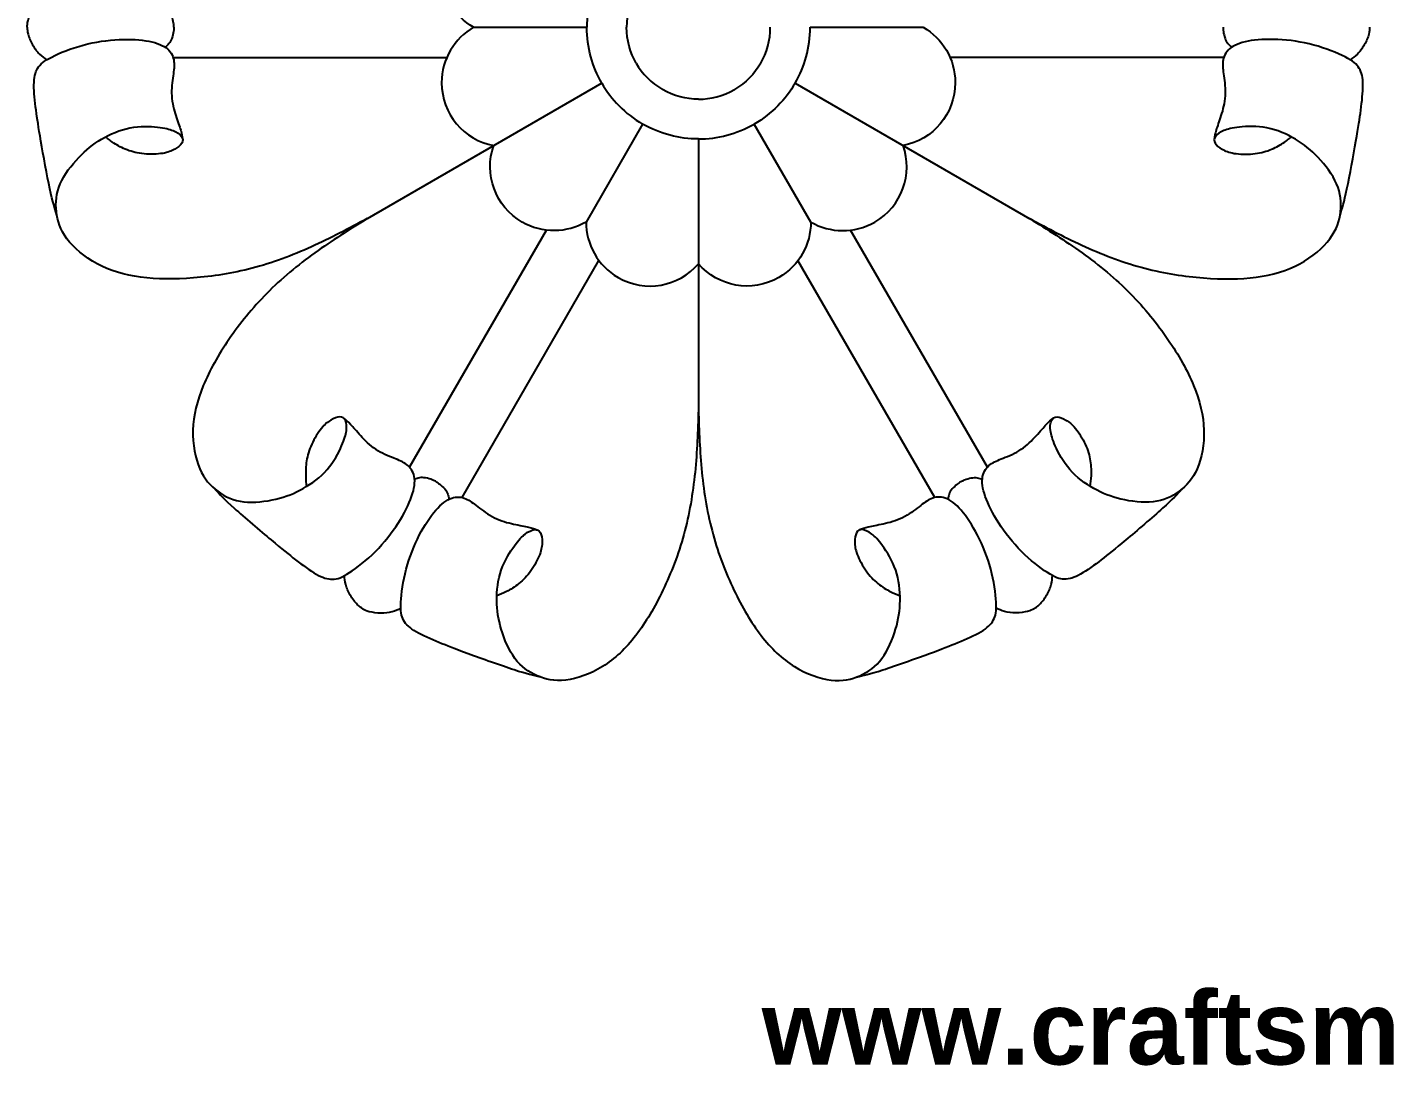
# Model space of a CAD drawing. Extents: x -106 to 93, y -17 to 204.
# Drawn here: x -105.5 to -31.1, y -16.7 to 41 of the extents above; entities that cross this region are included whole.
import ezdxf

# ---------------------------------------------------------------- set-up
doc = ezdxf.new("R2010")
doc.units = 0
doc.header["$MEASUREMENT"] = 0
doc.layers.get('0').update_dxf_attribs({"linetype": 'CONTINUOUS'})
doc.layers.add('LAYER_1', color=7, linetype='CONTINUOUS')

msp = doc.modelspace()

# ---------------------------------------------------------------- linework, layer by layer
at = {"layer": 'LAYER_1'}
for points, knots in [([(-81.2043, 41.0035), (-82.2467, 41.6052), (-82.9483, 42.7315), (-82.9483, 44.0215), (-82.9483, 44.0215), (-82.9483, 45.7242), (-81.7262, 47.1415), (-80.1113, 47.4441)], [0, 0, 0, 0, 0.3333333, 0.3333333, 0.3333333, 0.3333333, 1, 1, 1, 1]), ([(-105.5256, 41.0035), (-105.5256, 41.1094), (-105.5256, 41.2153), (-105.4808, 41.38), (-105.4808, 41.38), (-105.4361, 41.5448), (-105.3466, 41.7683), (-105.2348, 41.9659), (-105.2348, 41.9659), (-105.1231, 42.1634), (-104.9889, 42.3349), (-104.8577, 42.4655), (-104.8577, 42.4655), (-104.7266, 42.5961), (-104.5984, 42.686), (-104.4703, 42.7759)], [0, 0, 0, 0, 0.2, 0.2, 0.2, 0.2, 0.4, 0.4, 0.4, 0.4, 0.6, 0.6, 0.6, 0.6, 1, 1, 1, 1]), ([(-97.5427, 41.0035), (-97.5427, 41.0684), (-97.5427, 41.1332), (-97.5582, 41.2377), (-97.5582, 41.2377), (-97.5738, 41.3422), (-97.6049, 41.4864), (-97.6471, 41.6043), (-97.6471, 41.6043), (-97.6894, 41.7224), (-97.7428, 41.8143), (-97.8054, 41.8902), (-97.8054, 41.8902), (-97.868, 41.9662), (-97.94, 42.0262), (-98.0119, 42.0863)], [0, 0, 0, 0, 0.2, 0.2, 0.2, 0.2, 0.4, 0.4, 0.4, 0.4, 0.6, 0.6, 0.6, 0.6, 1, 1, 1, 1]), ([(-105.5256, 41.0033), (-105.5256, 40.8974), (-105.5256, 40.7915), (-105.4808, 40.6269), (-105.4808, 40.6269), (-105.4361, 40.4621), (-105.3466, 40.2385), (-105.2348, 40.041), (-105.2348, 40.041), (-105.1231, 39.8435), (-104.9889, 39.672), (-104.8577, 39.5413), (-104.8577, 39.5413), (-104.7266, 39.4107), (-104.5984, 39.3208), (-104.4703, 39.231)], [0, 0, 0, 0, 0.2, 0.2, 0.2, 0.2, 0.4, 0.4, 0.4, 0.4, 0.6, 0.6, 0.6, 0.6, 1, 1, 1, 1]), ([(-97.5427, 41.0033), (-97.5427, 40.9385), (-97.5427, 40.8736), (-97.5582, 40.7691), (-97.5582, 40.7691), (-97.5738, 40.6647), (-97.6049, 40.5205), (-97.6471, 40.4025), (-97.6471, 40.4025), (-97.6894, 40.2845), (-97.7428, 40.1925), (-97.8054, 40.1166), (-97.8054, 40.1166), (-97.868, 40.0407), (-97.94, 39.9806), (-98.0119, 39.9206)], [0, 0, 0, 0, 0.2, 0.2, 0.2, 0.2, 0.4, 0.4, 0.4, 0.4, 0.6, 0.6, 0.6, 0.6, 1, 1, 1, 1]), ([(-81.2043, 41.0033), (-82.2467, 40.4017), (-82.9483, 39.2754), (-82.9483, 37.9854), (-82.9483, 37.9854), (-82.9483, 36.2827), (-81.7262, 34.8654), (-80.1113, 34.5627)], [0, 0, 0, 0, 0.3333333, 0.3333333, 0.3333333, 0.3333333, 1, 1, 1, 1]), ([(-56.7076, 41.0035), (-55.6652, 40.4019), (-54.9637, 39.2756), (-54.9637, 37.9855), (-54.9637, 37.9855), (-54.9637, 36.2828), (-56.1857, 34.8655), (-57.8006, 34.5629)], [0, 0, 0, 0, 0.3333333, 0.3333333, 0.3333333, 0.3333333, 1, 1, 1, 1]), ([(-40.3691, 41.0035), (-40.3691, 40.9387), (-40.3691, 40.8738), (-40.3537, 40.7693), (-40.3537, 40.7693), (-40.3381, 40.6648), (-40.307, 40.5207), (-40.2648, 40.4027), (-40.2648, 40.4027), (-40.2225, 40.2847), (-40.1691, 40.1928), (-40.1065, 40.1168), (-40.1065, 40.1168), (-40.0439, 40.0408), (-39.9719, 39.9808), (-39.9, 39.9208)], [0, 0, 0, 0, 0.2, 0.2, 0.2, 0.2, 0.4, 0.4, 0.4, 0.4, 0.6, 0.6, 0.6, 0.6, 1, 1, 1, 1]), ([(-32.3863, 41.0035), (-32.3863, 40.8977), (-32.3863, 40.7918), (-32.4311, 40.627), (-32.4311, 40.627), (-32.4758, 40.4623), (-32.5653, 40.2387), (-32.677, 40.0412), (-32.677, 40.0412), (-32.7888, 39.8437), (-32.923, 39.6722), (-33.0542, 39.5416), (-33.0542, 39.5416), (-33.1853, 39.4109), (-33.3135, 39.321), (-33.4416, 39.2311)], [0, 0, 0, 0, 0.2, 0.2, 0.2, 0.2, 0.4, 0.4, 0.4, 0.4, 0.6, 0.6, 0.6, 0.6, 1, 1, 1, 1]), ([(-103.9157, 30.7663), (-104.0274, 31.1212), (-104.1391, 31.4761), (-104.2943, 32.2025), (-104.2943, 32.2025), (-104.4496, 32.929), (-104.6483, 34.0272), (-104.7824, 34.7999), (-104.7824, 34.7999), (-104.9166, 35.5726), (-104.9863, 36.0198), (-105.0483, 36.4943), (-105.0483, 36.4943), (-105.1104, 36.9689), (-105.1651, 37.4708), (-105.1626, 37.8633), (-105.1626, 37.8633), (-105.1601, 38.2558), (-105.1005, 38.5391), (-104.9639, 38.7676), (-104.9639, 38.7676), (-104.8272, 38.9962), (-104.6135, 39.1702), (-104.1912, 39.3863), (-104.1912, 39.3863), (-103.7688, 39.6025), (-103.1377, 39.8609), (-102.4818, 40.0372), (-102.4818, 40.0372), (-101.826, 40.2137), (-101.1451, 40.3081), (-100.5265, 40.3379), (-100.5265, 40.3379), (-99.9079, 40.3677), (-99.3513, 40.3329), (-98.9017, 40.246), (-98.9017, 40.246), (-98.4519, 40.159), (-98.109, 40.0198), (-97.888, 39.8261), (-97.888, 39.8261), (-97.6669, 39.6323), (-97.5674, 39.3838), (-97.5352, 39.1428), (-97.5352, 39.1428), (-97.5028, 38.9018), (-97.5377, 38.6683), (-97.5823, 38.3552), (-97.5823, 38.3552), (-97.627, 38.0422), (-97.6818, 37.6496), (-97.657, 37.267), (-97.657, 37.267), (-97.632, 36.8844), (-97.5277, 36.5117), (-97.4265, 36.1924), (-97.4265, 36.1924), (-97.3252, 35.8731), (-97.227, 35.6073), (-97.167, 35.4038), (-97.167, 35.4038), (-97.1068, 35.2003), (-97.0848, 35.059), (-97.0627, 34.9178)], [0, 0, 0, 0, 0.0588235, 0.0588235, 0.0588235, 0.0588235, 0.1176471, 0.1176471, 0.1176471, 0.1176471, 0.1764706, 0.1764706, 0.1764706, 0.1764706, 0.2352941, 0.2352941, 0.2352941, 0.2352941, 0.2941176, 0.2941176, 0.2941176, 0.2941176, 0.3529412, 0.3529412, 0.3529412, 0.3529412, 0.4117647, 0.4117647, 0.4117647, 0.4117647, 0.4705882, 0.4705882, 0.4705882, 0.4705882, 0.5294118, 0.5294118, 0.5294118, 0.5294118, 0.5882353, 0.5882353, 0.5882353, 0.5882353, 0.6470588, 0.6470588, 0.6470588, 0.6470588, 0.7058824, 0.7058824, 0.7058824, 0.7058824, 0.7647059, 0.7647059, 0.7647059, 0.7647059, 0.8235294, 0.8235294, 0.8235294, 0.8235294, 0.8823529, 0.8823529, 0.8823529, 0.8823529, 1, 1, 1, 1]), ([(-33.9962, 30.7665), (-33.8846, 31.1214), (-33.7728, 31.4762), (-33.6176, 32.2027), (-33.6176, 32.2027), (-33.4623, 32.9293), (-33.2636, 34.0274), (-33.1295, 34.8001), (-33.1295, 34.8001), (-32.9953, 35.5728), (-32.9257, 36.02), (-32.8636, 36.4945), (-32.8636, 36.4945), (-32.8015, 36.9691), (-32.7468, 37.471), (-32.7493, 37.8635), (-32.7493, 37.8635), (-32.7518, 38.256), (-32.8114, 38.5393), (-32.948, 38.7678), (-32.948, 38.7678), (-33.0846, 38.9964), (-33.2984, 39.1704), (-33.7207, 39.3865), (-33.7207, 39.3865), (-34.1431, 39.6027), (-34.7742, 39.8611), (-35.4301, 40.0375), (-35.4301, 40.0375), (-36.086, 40.2138), (-36.7668, 40.3082), (-37.3854, 40.338), (-37.3854, 40.338), (-38.004, 40.3679), (-38.5606, 40.333), (-39.0102, 40.2462), (-39.0102, 40.2462), (-39.46, 40.1592), (-39.8029, 40.02), (-40.0239, 39.8262), (-40.0239, 39.8262), (-40.245, 39.6325), (-40.3445, 39.384), (-40.3768, 39.143), (-40.3768, 39.143), (-40.409, 38.902), (-40.3742, 38.6684), (-40.3296, 38.3554), (-40.3296, 38.3554), (-40.2848, 38.0424), (-40.2301, 37.6498), (-40.2549, 37.2672), (-40.2549, 37.2672), (-40.2798, 36.8846), (-40.3842, 36.5119), (-40.4854, 36.1926), (-40.4854, 36.1926), (-40.5866, 35.8734), (-40.6849, 35.6075), (-40.745, 35.404), (-40.745, 35.404), (-40.8051, 35.2005), (-40.8272, 35.0592), (-40.8492, 34.9179)], [0, 0, 0, 0, 0.0588235, 0.0588235, 0.0588235, 0.0588235, 0.1176471, 0.1176471, 0.1176471, 0.1176471, 0.1764706, 0.1764706, 0.1764706, 0.1764706, 0.2352941, 0.2352941, 0.2352941, 0.2352941, 0.2941176, 0.2941176, 0.2941176, 0.2941176, 0.3529412, 0.3529412, 0.3529412, 0.3529412, 0.4117647, 0.4117647, 0.4117647, 0.4117647, 0.4705882, 0.4705882, 0.4705882, 0.4705882, 0.5294118, 0.5294118, 0.5294118, 0.5294118, 0.5882353, 0.5882353, 0.5882353, 0.5882353, 0.6470588, 0.6470588, 0.6470588, 0.6470588, 0.7058824, 0.7058824, 0.7058824, 0.7058824, 0.7647059, 0.7647059, 0.7647059, 0.7647059, 0.8235294, 0.8235294, 0.8235294, 0.8235294, 0.8823529, 0.8823529, 0.8823529, 0.8823529, 1, 1, 1, 1]), ([(-87.0096, 30.5801), (-88.0062, 30.0467), (-89.0029, 29.5134), (-90.0477, 29.043), (-90.0477, 29.043), (-91.0927, 28.5726), (-92.1859, 28.1651), (-93.274, 27.8794), (-93.274, 27.8794), (-94.3623, 27.5937), (-95.4455, 27.4298), (-96.4716, 27.3502), (-96.4716, 27.3502), (-97.4977, 27.2707), (-98.4666, 27.2756), (-99.3511, 27.3948), (-99.3511, 27.3948), (-100.2356, 27.5141), (-101.0357, 27.7477), (-101.7263, 28.1179), (-101.7263, 28.1179), (-102.417, 28.4881), (-102.9984, 28.995), (-103.3661, 29.4893), (-103.3661, 29.4893), (-103.7338, 29.9837), (-103.8879, 30.4658), (-103.9425, 30.9602), (-103.9425, 30.9602), (-103.9972, 31.4546), (-103.9524, 31.9615), (-103.7313, 32.4733), (-103.7313, 32.4733), (-103.5102, 32.9851), (-103.1126, 33.5019), (-102.7226, 33.9142), (-102.7226, 33.9142), (-102.3326, 34.3266), (-101.9499, 34.6348), (-101.4878, 34.908), (-101.4878, 34.908), (-101.0258, 35.1813), (-100.4841, 35.4199), (-99.935, 35.5267), (-99.935, 35.5267), (-99.386, 35.6336), (-98.8293, 35.6087), (-98.4294, 35.5658), (-98.4294, 35.5658), (-98.0294, 35.523), (-97.7859, 35.4621), (-97.5809, 35.377), (-97.5809, 35.377), (-97.376, 35.292), (-97.2095, 35.1826), (-97.1251, 35.0634), (-97.1251, 35.0634), (-97.0406, 34.9441), (-97.0381, 34.8149), (-97.1089, 34.6932), (-97.1089, 34.6932), (-97.1797, 34.5714), (-97.3238, 34.4571), (-97.4939, 34.3602), (-97.4939, 34.3602), (-97.6641, 34.2633), (-97.8605, 34.1838), (-98.1499, 34.1379), (-98.1499, 34.1379), (-98.4393, 34.0919), (-98.822, 34.0795), (-99.1648, 34.1105), (-99.1648, 34.1105), (-99.5077, 34.1416), (-99.8108, 34.2162), (-100.0866, 34.3217), (-100.0866, 34.3217), (-100.3624, 34.4273), (-100.6108, 34.564), (-100.8026, 34.6878), (-100.8026, 34.6878), (-100.9944, 34.8116), (-101.1295, 34.9228), (-101.2645, 35.0338)], [0, 0, 0, 0, 0.0454545, 0.0454545, 0.0454545, 0.0454545, 0.0909091, 0.0909091, 0.0909091, 0.0909091, 0.1363636, 0.1363636, 0.1363636, 0.1363636, 0.1818182, 0.1818182, 0.1818182, 0.1818182, 0.2272727, 0.2272727, 0.2272727, 0.2272727, 0.2727273, 0.2727273, 0.2727273, 0.2727273, 0.3181818, 0.3181818, 0.3181818, 0.3181818, 0.3636364, 0.3636364, 0.3636364, 0.3636364, 0.4090909, 0.4090909, 0.4090909, 0.4090909, 0.4545455, 0.4545455, 0.4545455, 0.4545455, 0.5, 0.5, 0.5, 0.5, 0.5454545, 0.5454545, 0.5454545, 0.5454545, 0.5909091, 0.5909091, 0.5909091, 0.5909091, 0.6363636, 0.6363636, 0.6363636, 0.6363636, 0.6818182, 0.6818182, 0.6818182, 0.6818182, 0.7272727, 0.7272727, 0.7272727, 0.7272727, 0.7727273, 0.7727273, 0.7727273, 0.7727273, 0.8181818, 0.8181818, 0.8181818, 0.8181818, 0.8636364, 0.8636364, 0.8636364, 0.8636364, 0.9090909, 0.9090909, 0.9090909, 0.9090909, 1, 1, 1, 1]), ([(-50.9023, 30.5802), (-49.9057, 30.0468), (-48.909, 29.5135), (-47.8642, 29.0431), (-47.8642, 29.0431), (-46.8193, 28.5727), (-45.726, 28.1652), (-44.6379, 27.8796), (-44.6379, 27.8796), (-43.5496, 27.5939), (-42.4664, 27.4299), (-41.4403, 27.3504), (-41.4403, 27.3504), (-40.4142, 27.2709), (-39.4452, 27.2758), (-38.5607, 27.395), (-38.5607, 27.395), (-37.6763, 27.5143), (-36.8762, 27.748), (-36.1856, 28.1181), (-36.1856, 28.1181), (-35.4949, 28.4883), (-34.9135, 28.9952), (-34.5458, 29.4895), (-34.5458, 29.4895), (-34.1781, 29.984), (-34.024, 30.4659), (-33.9694, 30.9603), (-33.9694, 30.9603), (-33.9147, 31.4547), (-33.9595, 31.9616), (-34.1806, 32.4734), (-34.1806, 32.4734), (-34.4016, 32.9852), (-34.7992, 33.502), (-35.1893, 33.9145), (-35.1893, 33.9145), (-35.5793, 34.3269), (-35.962, 34.6349), (-36.424, 34.9082), (-36.424, 34.9082), (-36.8861, 35.1815), (-37.4278, 35.4201), (-37.9769, 35.5269), (-37.9769, 35.5269), (-38.526, 35.6337), (-39.0825, 35.6089), (-39.4825, 35.5661), (-39.4825, 35.5661), (-39.8825, 35.5232), (-40.126, 35.4622), (-40.331, 35.3772), (-40.331, 35.3772), (-40.5359, 35.2921), (-40.7024, 35.1827), (-40.7868, 35.0635), (-40.7868, 35.0635), (-40.8713, 34.9442), (-40.8739, 34.815), (-40.8031, 34.6933), (-40.8031, 34.6933), (-40.7322, 34.5716), (-40.5881, 34.4573), (-40.418, 34.3604), (-40.418, 34.3604), (-40.2478, 34.2635), (-40.0514, 34.184), (-39.762, 34.1381), (-39.762, 34.1381), (-39.4726, 34.0921), (-39.09, 34.0797), (-38.7471, 34.1107), (-38.7471, 34.1107), (-38.4042, 34.1417), (-38.1011, 34.2164), (-37.8253, 34.3219), (-37.8253, 34.3219), (-37.5495, 34.4274), (-37.3011, 34.5641), (-37.1093, 34.688), (-37.1093, 34.688), (-36.9175, 34.8119), (-36.7824, 34.9229), (-36.6474, 35.034)], [0, 0, 0, 0, 0.0454545, 0.0454545, 0.0454545, 0.0454545, 0.0909091, 0.0909091, 0.0909091, 0.0909091, 0.1363636, 0.1363636, 0.1363636, 0.1363636, 0.1818182, 0.1818182, 0.1818182, 0.1818182, 0.2272727, 0.2272727, 0.2272727, 0.2272727, 0.2727273, 0.2727273, 0.2727273, 0.2727273, 0.3181818, 0.3181818, 0.3181818, 0.3181818, 0.3636364, 0.3636364, 0.3636364, 0.3636364, 0.4090909, 0.4090909, 0.4090909, 0.4090909, 0.4545455, 0.4545455, 0.4545455, 0.4545455, 0.5, 0.5, 0.5, 0.5, 0.5454545, 0.5454545, 0.5454545, 0.5454545, 0.5909091, 0.5909091, 0.5909091, 0.5909091, 0.6363636, 0.6363636, 0.6363636, 0.6363636, 0.6818182, 0.6818182, 0.6818182, 0.6818182, 0.7272727, 0.7272727, 0.7272727, 0.7272727, 0.7727273, 0.7727273, 0.7727273, 0.7727273, 0.8181818, 0.8181818, 0.8181818, 0.8181818, 0.8636364, 0.8636364, 0.8636364, 0.8636364, 0.9090909, 0.9090909, 0.9090909, 0.9090909, 1, 1, 1, 1]), ([(-75.0801, 30.3961), (-76.1224, 29.7943), (-77.4485, 29.7498), (-78.5657, 30.3949), (-78.5657, 30.3949), (-80.0403, 31.2462), (-80.6567, 33.0131), (-80.1114, 34.563)], [0, 0, 0, 0, 0.3333333, 0.3333333, 0.3333333, 0.3333333, 1, 1, 1, 1]), ([(-62.8316, 30.3962), (-61.7893, 29.7944), (-60.4632, 29.7499), (-59.346, 30.395), (-59.346, 30.395), (-57.8715, 31.2463), (-57.255, 33.0132), (-57.8004, 34.5631)], [0, 0, 0, 0, 0.3333333, 0.3333333, 0.3333333, 0.3333333, 1, 1, 1, 1]), ([(-87.0096, 30.5802), (-87.9698, 29.9839), (-88.93, 29.3873), (-89.8598, 28.7177), (-89.8598, 28.7177), (-90.7896, 28.048), (-91.6891, 27.305), (-92.4807, 26.5054), (-92.4807, 26.5054), (-93.2722, 25.7058), (-93.9559, 24.8497), (-94.5377, 24.0009), (-94.5377, 24.0009), (-95.1196, 23.1519), (-95.5998, 22.3103), (-95.9388, 21.4847), (-95.9388, 21.4847), (-96.2777, 20.6591), (-96.4755, 19.8494), (-96.5002, 19.0662), (-96.5002, 19.0662), (-96.525, 18.283), (-96.3768, 17.5261), (-96.1324, 16.9604), (-96.1324, 16.9604), (-95.8881, 16.3948), (-95.5477, 16.0204), (-95.1469, 15.7258), (-95.1469, 15.7258), (-94.7461, 15.4313), (-94.2847, 15.2166), (-93.7309, 15.1522), (-93.7309, 15.1522), (-93.1771, 15.0878), (-92.5308, 15.1736), (-91.9787, 15.3052), (-91.9787, 15.3052), (-91.4265, 15.4369), (-90.9683, 15.6141), (-90.5006, 15.8777), (-90.5006, 15.8777), (-90.0328, 16.1413), (-89.5554, 16.4911), (-89.1884, 16.9131), (-89.1884, 16.9131), (-88.8214, 17.3353), (-88.5646, 17.8297), (-88.4017, 18.1975), (-88.4017, 18.1975), (-88.2388, 18.5653), (-88.1698, 18.8067), (-88.141, 19.0267), (-88.141, 19.0267), (-88.1122, 19.2468), (-88.1236, 19.4456), (-88.1847, 19.5784), (-88.1847, 19.5784), (-88.2458, 19.7112), (-88.3565, 19.7779), (-88.4972, 19.7775), (-88.4972, 19.7775), (-88.638, 19.7771), (-88.8091, 19.7093), (-88.9781, 19.6104), (-88.9781, 19.6104), (-89.1471, 19.5115), (-89.3141, 19.3813), (-89.4986, 19.1536), (-89.4986, 19.1536), (-89.6831, 18.9259), (-89.8852, 18.6007), (-90.0297, 18.2883), (-90.0297, 18.2883), (-90.1743, 17.9758), (-90.2612, 17.676), (-90.3077, 17.3845), (-90.3077, 17.3845), (-90.3541, 17.0928), (-90.36, 16.8093), (-90.3552, 16.5773), (-90.3552, 16.5773), (-90.3504, 16.3452), (-90.3348, 16.1646), (-90.3193, 15.984)], [0, 0, 0, 0, 0.0454545, 0.0454545, 0.0454545, 0.0454545, 0.0909091, 0.0909091, 0.0909091, 0.0909091, 0.1363636, 0.1363636, 0.1363636, 0.1363636, 0.1818182, 0.1818182, 0.1818182, 0.1818182, 0.2272727, 0.2272727, 0.2272727, 0.2272727, 0.2727273, 0.2727273, 0.2727273, 0.2727273, 0.3181818, 0.3181818, 0.3181818, 0.3181818, 0.3636364, 0.3636364, 0.3636364, 0.3636364, 0.4090909, 0.4090909, 0.4090909, 0.4090909, 0.4545455, 0.4545455, 0.4545455, 0.4545455, 0.5, 0.5, 0.5, 0.5, 0.5454545, 0.5454545, 0.5454545, 0.5454545, 0.5909091, 0.5909091, 0.5909091, 0.5909091, 0.6363636, 0.6363636, 0.6363636, 0.6363636, 0.6818182, 0.6818182, 0.6818182, 0.6818182, 0.7272727, 0.7272727, 0.7272727, 0.7272727, 0.7727273, 0.7727273, 0.7727273, 0.7727273, 0.8181818, 0.8181818, 0.8181818, 0.8181818, 0.8636364, 0.8636364, 0.8636364, 0.8636364, 0.9090909, 0.9090909, 0.9090909, 0.9090909, 1, 1, 1, 1]), ([(-50.9022, 30.5803), (-49.942, 29.984), (-48.9817, 29.3874), (-48.0519, 28.7178), (-48.0519, 28.7178), (-47.1221, 28.0481), (-46.2226, 27.305), (-45.4311, 26.5055), (-45.4311, 26.5055), (-44.6395, 25.7059), (-43.9559, 24.8498), (-43.374, 24.001), (-43.374, 24.001), (-42.7921, 23.1521), (-42.3119, 22.3104), (-41.973, 21.4848), (-41.973, 21.4848), (-41.634, 20.6592), (-41.4362, 19.8495), (-41.4115, 19.0664), (-41.4115, 19.0664), (-41.3868, 18.2831), (-41.535, 17.5262), (-41.7793, 16.9605), (-41.7793, 16.9605), (-42.0236, 16.3949), (-42.3641, 16.0204), (-42.7649, 15.7259), (-42.7649, 15.7259), (-43.1658, 15.4314), (-43.6271, 15.2167), (-44.1808, 15.1523), (-44.1808, 15.1523), (-44.7346, 15.0879), (-45.3809, 15.1738), (-45.9331, 15.3053), (-45.9331, 15.3053), (-46.4853, 15.4369), (-46.9434, 15.6143), (-47.4112, 15.8778), (-47.4112, 15.8778), (-47.8789, 16.1413), (-48.3564, 16.4912), (-48.7234, 16.9133), (-48.7234, 16.9133), (-49.0904, 17.3354), (-49.3472, 17.8298), (-49.5101, 18.1976), (-49.5101, 18.1976), (-49.673, 18.5654), (-49.7419, 18.8068), (-49.7708, 19.0268), (-49.7708, 19.0268), (-49.7996, 19.2468), (-49.7881, 19.4457), (-49.7271, 19.5785), (-49.7271, 19.5785), (-49.666, 19.7112), (-49.5553, 19.7781), (-49.4146, 19.7776), (-49.4146, 19.7776), (-49.2737, 19.7771), (-49.1026, 19.7095), (-48.9337, 19.6105), (-48.9337, 19.6105), (-48.7646, 19.5116), (-48.5976, 19.3814), (-48.4131, 19.1536), (-48.4131, 19.1536), (-48.2286, 18.926), (-48.0265, 18.6008), (-47.882, 18.2884), (-47.882, 18.2884), (-47.7374, 17.9759), (-47.6505, 17.6761), (-47.604, 17.3845), (-47.604, 17.3845), (-47.5576, 17.0929), (-47.5517, 16.8093), (-47.5631, 16.5814), (-47.5631, 16.5814), (-47.5744, 16.3533), (-47.6032, 16.1808), (-47.6317, 16.0083)], [0, 0, 0, 0, 0.0454545, 0.0454545, 0.0454545, 0.0454545, 0.0909091, 0.0909091, 0.0909091, 0.0909091, 0.1363636, 0.1363636, 0.1363636, 0.1363636, 0.1818182, 0.1818182, 0.1818182, 0.1818182, 0.2272727, 0.2272727, 0.2272727, 0.2272727, 0.2727273, 0.2727273, 0.2727273, 0.2727273, 0.3181818, 0.3181818, 0.3181818, 0.3181818, 0.3636364, 0.3636364, 0.3636364, 0.3636364, 0.4090909, 0.4090909, 0.4090909, 0.4090909, 0.4545455, 0.4545455, 0.4545455, 0.4545455, 0.5, 0.5, 0.5, 0.5, 0.5454545, 0.5454545, 0.5454545, 0.5454545, 0.5909091, 0.5909091, 0.5909091, 0.5909091, 0.6363636, 0.6363636, 0.6363636, 0.6363636, 0.6818182, 0.6818182, 0.6818182, 0.6818182, 0.7272727, 0.7272727, 0.7272727, 0.7272727, 0.7727273, 0.7727273, 0.7727273, 0.7727273, 0.8181818, 0.8181818, 0.8181818, 0.8181818, 0.8636364, 0.8636364, 0.8636364, 0.8636364, 0.9090909, 0.9090909, 0.9090909, 0.9090909, 1, 1, 1, 1]), ([(-75.08, 30.396), (-75.0801, 29.1925), (-74.4555, 28.0218), (-73.3382, 27.3768), (-73.3382, 27.3768), (-71.8637, 26.5254), (-70.0253, 26.875), (-68.9558, 28.1222)], [0, 0, 0, 0, 0.3333333, 0.3333333, 0.3333333, 0.3333333, 1, 1, 1, 1]), ([(-62.8318, 30.3961), (-62.8317, 29.1926), (-63.4563, 28.0219), (-64.5735, 27.3769), (-64.5735, 27.3769), (-66.048, 26.5255), (-67.8865, 26.8752), (-68.956, 28.1223)], [0, 0, 0, 0, 0.3333333, 0.3333333, 0.3333333, 0.3333333, 1, 1, 1, 1]), ([(-68.9558, 20.1569), (-68.9922, 19.0271), (-69.0287, 17.8973), (-69.1437, 16.7572), (-69.1437, 16.7572), (-69.2588, 15.6171), (-69.4525, 14.4666), (-69.7492, 13.3814), (-69.7492, 13.3814), (-70.0459, 12.2961), (-70.4455, 11.276), (-70.8896, 10.3476), (-70.8896, 10.3476), (-71.3338, 9.4193), (-71.8226, 8.5825), (-72.3682, 7.8762), (-72.3682, 7.8762), (-72.9136, 7.1698), (-73.516, 6.5938), (-74.1818, 6.1808), (-74.1818, 6.1808), (-74.8478, 5.7677), (-75.5774, 5.5176), (-76.1895, 5.4464), (-76.1895, 5.4464), (-76.8015, 5.3752), (-77.296, 5.4827), (-77.7515, 5.6826), (-77.7515, 5.6826), (-78.207, 5.8825), (-78.6235, 6.1747), (-78.9563, 6.622), (-78.9563, 6.622), (-79.2889, 7.0694), (-79.5376, 7.6721), (-79.6998, 8.2161), (-79.6998, 8.2161), (-79.862, 8.76), (-79.9374, 9.2455), (-79.9431, 9.7823), (-79.9431, 9.7823), (-79.9487, 10.3191), (-79.8845, 10.9076), (-79.7025, 11.4364), (-79.7025, 11.4364), (-79.5204, 11.9654), (-79.2207, 12.435), (-78.9835, 12.7599), (-78.9835, 12.7599), (-78.7464, 13.0849), (-78.5719, 13.2653), (-78.3958, 13.4003), (-78.3958, 13.4003), (-78.2196, 13.5352), (-78.0417, 13.6247), (-77.8962, 13.6383), (-77.8962, 13.6383), (-77.7506, 13.6518), (-77.6375, 13.5894), (-77.5675, 13.4672), (-77.5675, 13.4672), (-77.4975, 13.345), (-77.4705, 13.163), (-77.4717, 12.9672), (-77.4717, 12.9672), (-77.4728, 12.7714), (-77.5021, 12.5616), (-77.6071, 12.288), (-77.6071, 12.288), (-77.712, 12.0143), (-77.8926, 11.6768), (-78.0908, 11.3954), (-78.0908, 11.3954), (-78.2892, 11.114), (-78.5054, 10.8887), (-78.7347, 10.7026), (-78.7347, 10.7026), (-78.964, 10.5166), (-79.2066, 10.3698), (-79.4097, 10.2657), (-79.4097, 10.2657), (-79.6128, 10.1615), (-79.7766, 10.1001), (-79.9404, 10.0386)], [0, 0, 0, 0, 0.0454545, 0.0454545, 0.0454545, 0.0454545, 0.0909091, 0.0909091, 0.0909091, 0.0909091, 0.1363636, 0.1363636, 0.1363636, 0.1363636, 0.1818182, 0.1818182, 0.1818182, 0.1818182, 0.2272727, 0.2272727, 0.2272727, 0.2272727, 0.2727273, 0.2727273, 0.2727273, 0.2727273, 0.3181818, 0.3181818, 0.3181818, 0.3181818, 0.3636364, 0.3636364, 0.3636364, 0.3636364, 0.4090909, 0.4090909, 0.4090909, 0.4090909, 0.4545455, 0.4545455, 0.4545455, 0.4545455, 0.5, 0.5, 0.5, 0.5, 0.5454545, 0.5454545, 0.5454545, 0.5454545, 0.5909091, 0.5909091, 0.5909091, 0.5909091, 0.6363636, 0.6363636, 0.6363636, 0.6363636, 0.6818182, 0.6818182, 0.6818182, 0.6818182, 0.7272727, 0.7272727, 0.7272727, 0.7272727, 0.7727273, 0.7727273, 0.7727273, 0.7727273, 0.8181818, 0.8181818, 0.8181818, 0.8181818, 0.8636364, 0.8636364, 0.8636364, 0.8636364, 0.9090909, 0.9090909, 0.9090909, 0.9090909, 1, 1, 1, 1]), ([(-68.9559, 20.157), (-68.9195, 19.0272), (-68.8831, 17.8974), (-68.768, 16.7573), (-68.768, 16.7573), (-68.653, 15.6172), (-68.4592, 14.4667), (-68.1626, 13.3815), (-68.1626, 13.3815), (-67.8659, 12.2962), (-67.4663, 11.2761), (-67.0221, 10.3477), (-67.0221, 10.3477), (-66.5779, 9.4194), (-66.0891, 8.5826), (-65.5436, 7.8763), (-65.5436, 7.8763), (-64.9981, 7.1699), (-64.3957, 6.5939), (-63.7299, 6.1808), (-63.7299, 6.1808), (-63.0639, 5.7678), (-62.3343, 5.5177), (-61.7223, 5.4465), (-61.7223, 5.4465), (-61.1102, 5.3752), (-60.6158, 5.4828), (-60.1603, 5.6827), (-60.1603, 5.6827), (-59.7048, 5.8825), (-59.2882, 6.1748), (-58.9556, 6.6221), (-58.9556, 6.6221), (-58.6228, 7.0695), (-58.3741, 7.6722), (-58.2119, 8.2162), (-58.2119, 8.2162), (-58.0497, 8.7601), (-57.9743, 9.2456), (-57.9687, 9.7824), (-57.9687, 9.7824), (-57.9631, 10.3192), (-58.0273, 10.9076), (-58.2093, 11.4365), (-58.2093, 11.4365), (-58.3913, 11.9655), (-58.6912, 12.4351), (-58.9282, 12.76), (-58.9282, 12.76), (-59.1653, 13.085), (-59.3398, 13.2654), (-59.516, 13.4004), (-59.516, 13.4004), (-59.6922, 13.5353), (-59.8701, 13.6248), (-60.0156, 13.6384), (-60.0156, 13.6384), (-60.1611, 13.6519), (-60.2742, 13.5895), (-60.3443, 13.4673), (-60.3443, 13.4673), (-60.4143, 13.3451), (-60.4412, 13.1631), (-60.4401, 12.9673), (-60.4401, 12.9673), (-60.4389, 12.7714), (-60.4096, 12.5617), (-60.3046, 12.288), (-60.3046, 12.288), (-60.1997, 12.0144), (-60.0192, 11.6769), (-59.8209, 11.3955), (-59.8209, 11.3955), (-59.6225, 11.1141), (-59.4064, 10.8888), (-59.1771, 10.7027), (-59.1771, 10.7027), (-58.9478, 10.5167), (-58.7051, 10.3699), (-58.5021, 10.2658), (-58.5021, 10.2658), (-58.2989, 10.1616), (-58.1351, 10.1002), (-57.9713, 10.0387)], [0, 0, 0, 0, 0.0454545, 0.0454545, 0.0454545, 0.0454545, 0.0909091, 0.0909091, 0.0909091, 0.0909091, 0.1363636, 0.1363636, 0.1363636, 0.1363636, 0.1818182, 0.1818182, 0.1818182, 0.1818182, 0.2272727, 0.2272727, 0.2272727, 0.2272727, 0.2727273, 0.2727273, 0.2727273, 0.2727273, 0.3181818, 0.3181818, 0.3181818, 0.3181818, 0.3636364, 0.3636364, 0.3636364, 0.3636364, 0.4090909, 0.4090909, 0.4090909, 0.4090909, 0.4545455, 0.4545455, 0.4545455, 0.4545455, 0.5, 0.5, 0.5, 0.5, 0.5454545, 0.5454545, 0.5454545, 0.5454545, 0.5909091, 0.5909091, 0.5909091, 0.5909091, 0.6363636, 0.6363636, 0.6363636, 0.6363636, 0.6818182, 0.6818182, 0.6818182, 0.6818182, 0.7272727, 0.7272727, 0.7272727, 0.7272727, 0.7727273, 0.7727273, 0.7727273, 0.7727273, 0.8181818, 0.8181818, 0.8181818, 0.8181818, 0.8636364, 0.8636364, 0.8636364, 0.8636364, 0.9090909, 0.9090909, 0.9090909, 0.9090909, 1, 1, 1, 1]), ([(-95.3013, 15.846), (-95.0499, 15.5719), (-94.7984, 15.2977), (-94.2468, 14.7999), (-94.2468, 14.7999), (-93.6953, 14.3023), (-92.8436, 13.5811), (-92.2416, 13.0786), (-92.2416, 13.0786), (-91.6395, 12.576), (-91.2869, 12.2921), (-90.907, 12.0012), (-90.907, 12.0012), (-90.5271, 11.7101), (-90.1198, 11.4117), (-89.7787, 11.2176), (-89.7787, 11.2176), (-89.4374, 11.0235), (-89.1623, 10.9336), (-88.8961, 10.9376), (-88.8961, 10.9376), (-88.6298, 10.9416), (-88.3723, 11.0398), (-87.9739, 11.2974), (-87.9739, 11.2974), (-87.5756, 11.5552), (-87.0362, 11.9724), (-86.5556, 12.4523), (-86.5556, 12.4523), (-86.0748, 12.9321), (-85.6526, 13.4745), (-85.3175, 13.9953), (-85.3175, 13.9953), (-84.9824, 14.5162), (-84.7343, 15.0156), (-84.5847, 15.4484), (-84.5847, 15.4484), (-84.4351, 15.8814), (-84.3843, 16.248), (-84.4415, 16.5363), (-84.4415, 16.5363), (-84.4988, 16.8247), (-84.6643, 17.035), (-84.8568, 17.1834), (-84.8568, 17.1834), (-85.0494, 17.332), (-85.269, 17.4186), (-85.5624, 17.5364), (-85.5624, 17.5364), (-85.8559, 17.6542), (-86.2233, 17.8031), (-86.5421, 18.0159), (-86.5421, 18.0159), (-86.8611, 18.2288), (-87.1317, 18.5054), (-87.3576, 18.7528), (-87.3576, 18.7528), (-87.5834, 19.0001), (-87.7646, 19.218), (-87.9107, 19.3718), (-87.9107, 19.3718), (-88.057, 19.5256), (-88.1683, 19.6154), (-88.2796, 19.7052)], [0, 0, 0, 0, 0.0588235, 0.0588235, 0.0588235, 0.0588235, 0.1176471, 0.1176471, 0.1176471, 0.1176471, 0.1764706, 0.1764706, 0.1764706, 0.1764706, 0.2352941, 0.2352941, 0.2352941, 0.2352941, 0.2941176, 0.2941176, 0.2941176, 0.2941176, 0.3529412, 0.3529412, 0.3529412, 0.3529412, 0.4117647, 0.4117647, 0.4117647, 0.4117647, 0.4705882, 0.4705882, 0.4705882, 0.4705882, 0.5294118, 0.5294118, 0.5294118, 0.5294118, 0.5882353, 0.5882353, 0.5882353, 0.5882353, 0.6470588, 0.6470588, 0.6470588, 0.6470588, 0.7058824, 0.7058824, 0.7058824, 0.7058824, 0.7647059, 0.7647059, 0.7647059, 0.7647059, 0.8235294, 0.8235294, 0.8235294, 0.8235294, 0.8823529, 0.8823529, 0.8823529, 0.8823529, 1, 1, 1, 1]), ([(-42.6105, 15.8461), (-42.8619, 15.572), (-43.1134, 15.2977), (-43.6649, 14.8), (-43.6649, 14.8), (-44.2164, 14.3024), (-45.0681, 13.5811), (-45.6702, 13.0787), (-45.6702, 13.0787), (-46.2723, 12.5761), (-46.6248, 12.2922), (-47.0047, 12.0012), (-47.0047, 12.0012), (-47.3846, 11.7102), (-47.7919, 11.4118), (-48.1331, 11.2177), (-48.1331, 11.2177), (-48.4743, 11.0236), (-48.7494, 10.9336), (-49.0157, 10.9377), (-49.0157, 10.9377), (-49.282, 10.9417), (-49.5395, 11.0398), (-49.9378, 11.2975), (-49.9378, 11.2975), (-50.3361, 11.5552), (-50.8755, 11.9725), (-51.3563, 12.4524), (-51.3563, 12.4524), (-51.8369, 12.9322), (-52.2591, 13.4746), (-52.5942, 13.9955), (-52.5942, 13.9955), (-52.9293, 14.5163), (-53.1775, 15.0157), (-53.3271, 15.4486), (-53.3271, 15.4486), (-53.4766, 15.8815), (-53.5275, 16.2481), (-53.4702, 16.5364), (-53.4702, 16.5364), (-53.413, 16.8248), (-53.2475, 17.0351), (-53.0549, 17.1835), (-53.0549, 17.1835), (-52.8624, 17.3321), (-52.6428, 17.4187), (-52.3493, 17.5365), (-52.3493, 17.5365), (-52.0558, 17.6543), (-51.6885, 17.8032), (-51.3696, 18.016), (-51.3696, 18.016), (-51.0506, 18.2289), (-50.7801, 18.5055), (-50.5541, 18.7529), (-50.5541, 18.7529), (-50.3283, 19.0002), (-50.1472, 19.2181), (-50.001, 19.372), (-50.001, 19.372), (-49.8547, 19.5257), (-49.7434, 19.6155), (-49.6322, 19.7052)], [0, 0, 0, 0, 0.0588235, 0.0588235, 0.0588235, 0.0588235, 0.1176471, 0.1176471, 0.1176471, 0.1176471, 0.1764706, 0.1764706, 0.1764706, 0.1764706, 0.2352941, 0.2352941, 0.2352941, 0.2352941, 0.2941176, 0.2941176, 0.2941176, 0.2941176, 0.3529412, 0.3529412, 0.3529412, 0.3529412, 0.4117647, 0.4117647, 0.4117647, 0.4117647, 0.4705882, 0.4705882, 0.4705882, 0.4705882, 0.5294118, 0.5294118, 0.5294118, 0.5294118, 0.5882353, 0.5882353, 0.5882353, 0.5882353, 0.6470588, 0.6470588, 0.6470588, 0.6470588, 0.7058824, 0.7058824, 0.7058824, 0.7058824, 0.7647059, 0.7647059, 0.7647059, 0.7647059, 0.8235294, 0.8235294, 0.8235294, 0.8235294, 0.8823529, 0.8823529, 0.8823529, 0.8823529, 1, 1, 1, 1]), ([(-83.2494, 16.2466), (-83.3055, 16.279), (-83.3617, 16.3115), (-83.46, 16.3503), (-83.46, 16.3503), (-83.5582, 16.3891), (-83.6986, 16.4342), (-83.8218, 16.4566), (-83.8218, 16.4566), (-83.9451, 16.479), (-84.0515, 16.4788), (-84.1486, 16.4626), (-84.1486, 16.4626), (-84.2457, 16.4462), (-84.3336, 16.414), (-84.4216, 16.3818)], [0, 0, 0, 0, 0.2, 0.2, 0.2, 0.2, 0.4, 0.4, 0.4, 0.4, 0.6, 0.6, 0.6, 0.6, 1, 1, 1, 1]), ([(-54.6624, 16.2467), (-54.6062, 16.2791), (-54.55, 16.3116), (-54.4518, 16.3504), (-54.4518, 16.3504), (-54.3535, 16.3892), (-54.2133, 16.4343), (-54.0899, 16.4567), (-54.0899, 16.4567), (-53.9666, 16.4791), (-53.8602, 16.4789), (-53.7632, 16.4626), (-53.7632, 16.4626), (-53.666, 16.4464), (-53.5781, 16.4141), (-53.4901, 16.3818)], [0, 0, 0, 0, 0.2, 0.2, 0.2, 0.2, 0.4, 0.4, 0.4, 0.4, 0.6, 0.6, 0.6, 0.6, 1, 1, 1, 1]), ([(-83.2492, 16.2466), (-83.193, 16.2141), (-83.1368, 16.1817), (-83.0541, 16.116), (-83.0541, 16.116), (-82.9714, 16.0503), (-82.8621, 15.9513), (-82.7811, 15.8558), (-82.7811, 15.8558), (-82.6999, 15.7602), (-82.647, 15.6679), (-82.6126, 15.5757), (-82.6126, 15.5757), (-82.5781, 15.4835), (-82.5621, 15.3911), (-82.5461, 15.2989)], [0, 0, 0, 0, 0.2, 0.2, 0.2, 0.2, 0.4, 0.4, 0.4, 0.4, 0.6, 0.6, 0.6, 0.6, 1, 1, 1, 1]), ([(-54.6626, 16.2466), (-54.7187, 16.2141), (-54.7749, 16.1817), (-54.8576, 16.1161), (-54.8576, 16.1161), (-54.9403, 16.0504), (-55.0496, 15.9514), (-55.1307, 15.8559), (-55.1307, 15.8559), (-55.2118, 15.7602), (-55.2647, 15.668), (-55.2992, 15.5758), (-55.2992, 15.5758), (-55.3336, 15.4836), (-55.3497, 15.3912), (-55.3657, 15.299)], [0, 0, 0, 0, 0.2, 0.2, 0.2, 0.2, 0.4, 0.4, 0.4, 0.4, 0.6, 0.6, 0.6, 0.6, 1, 1, 1, 1]), ([(-77.5702, 5.609), (-77.9333, 5.6896), (-78.2965, 5.7703), (-79.0032, 5.9991), (-79.0032, 5.9991), (-79.7101, 6.2279), (-80.7605, 6.6049), (-81.4967, 6.8751), (-81.4967, 6.8751), (-82.233, 7.1452), (-82.655, 7.3085), (-83.097, 7.492), (-83.097, 7.492), (-83.5391, 7.6755), (-84.0011, 7.879), (-84.3398, 8.0775), (-84.3398, 8.0775), (-84.6785, 8.2759), (-84.894, 8.4692), (-85.0236, 8.7018), (-85.0236, 8.7018), (-85.1532, 8.9345), (-85.1971, 9.2065), (-85.173, 9.6803), (-85.173, 9.6803), (-85.149, 10.1542), (-85.0574, 10.8299), (-84.8821, 11.4861), (-84.8821, 11.4861), (-84.7069, 12.1423), (-84.4483, 12.7791), (-84.1648, 13.3298), (-84.1648, 13.3298), (-83.8813, 13.8804), (-83.5728, 14.345), (-83.2727, 14.6911), (-83.2727, 14.6911), (-82.9726, 15.037), (-82.6806, 15.2643), (-82.4022, 15.3589), (-82.4022, 15.3589), (-82.1239, 15.4536), (-81.859, 15.4154), (-81.6342, 15.3229), (-81.6342, 15.3229), (-81.4092, 15.2304), (-81.2244, 15.0834), (-80.9757, 14.8882), (-80.9757, 14.8882), (-80.7269, 14.693), (-80.4143, 14.4493), (-80.0706, 14.2795), (-80.0706, 14.2795), (-79.7267, 14.1098), (-79.3518, 14.0137), (-79.0246, 13.9418), (-79.0246, 13.9418), (-78.6976, 13.8699), (-78.4183, 13.822), (-78.212, 13.7722), (-78.212, 13.7722), (-78.0057, 13.7225), (-77.8722, 13.671), (-77.7389, 13.6195)], [0, 0, 0, 0, 0.0588235, 0.0588235, 0.0588235, 0.0588235, 0.1176471, 0.1176471, 0.1176471, 0.1176471, 0.1764706, 0.1764706, 0.1764706, 0.1764706, 0.2352941, 0.2352941, 0.2352941, 0.2352941, 0.2941176, 0.2941176, 0.2941176, 0.2941176, 0.3529412, 0.3529412, 0.3529412, 0.3529412, 0.4117647, 0.4117647, 0.4117647, 0.4117647, 0.4705882, 0.4705882, 0.4705882, 0.4705882, 0.5294118, 0.5294118, 0.5294118, 0.5294118, 0.5882353, 0.5882353, 0.5882353, 0.5882353, 0.6470588, 0.6470588, 0.6470588, 0.6470588, 0.7058824, 0.7058824, 0.7058824, 0.7058824, 0.7647059, 0.7647059, 0.7647059, 0.7647059, 0.8235294, 0.8235294, 0.8235294, 0.8235294, 0.8823529, 0.8823529, 0.8823529, 0.8823529, 1, 1, 1, 1]), ([(-60.3416, 5.6091), (-59.9784, 5.6897), (-59.6152, 5.7704), (-58.9085, 5.9992), (-58.9085, 5.9992), (-58.2017, 6.228), (-57.1512, 6.6049), (-56.415, 6.8752), (-56.415, 6.8752), (-55.6788, 7.1452), (-55.2567, 7.3086), (-54.8147, 7.4922), (-54.8147, 7.4922), (-54.3727, 7.6756), (-53.9106, 7.8791), (-53.572, 8.0775), (-53.572, 8.0775), (-53.2332, 8.276), (-53.0178, 8.4693), (-52.8882, 8.7019), (-52.8882, 8.7019), (-52.7586, 8.9346), (-52.7147, 9.2066), (-52.7387, 9.6804), (-52.7387, 9.6804), (-52.7627, 10.1543), (-52.8544, 10.83), (-53.0296, 11.4862), (-53.0296, 11.4862), (-53.2048, 12.1424), (-53.4635, 12.7793), (-53.747, 13.3299), (-53.747, 13.3299), (-54.0304, 13.8805), (-54.339, 14.3451), (-54.639, 14.6911), (-54.639, 14.6911), (-54.9391, 15.0371), (-55.2311, 15.2644), (-55.5095, 15.359), (-55.5095, 15.359), (-55.7878, 15.4537), (-56.0528, 15.4154), (-56.2776, 15.323), (-56.2776, 15.323), (-56.5025, 15.2304), (-56.6873, 15.0835), (-56.9361, 14.8883), (-56.9361, 14.8883), (-57.1848, 14.6931), (-57.4974, 14.4494), (-57.8412, 14.2796), (-57.8412, 14.2796), (-58.185, 14.1099), (-58.56, 14.0138), (-58.8871, 13.9419), (-58.8871, 13.9419), (-59.2141, 13.8699), (-59.4935, 13.822), (-59.6998, 13.7723), (-59.6998, 13.7723), (-59.9061, 13.7226), (-60.0396, 13.6711), (-60.1728, 13.6195)], [0, 0, 0, 0, 0.0588235, 0.0588235, 0.0588235, 0.0588235, 0.1176471, 0.1176471, 0.1176471, 0.1176471, 0.1764706, 0.1764706, 0.1764706, 0.1764706, 0.2352941, 0.2352941, 0.2352941, 0.2352941, 0.2941176, 0.2941176, 0.2941176, 0.2941176, 0.3529412, 0.3529412, 0.3529412, 0.3529412, 0.4117647, 0.4117647, 0.4117647, 0.4117647, 0.4705882, 0.4705882, 0.4705882, 0.4705882, 0.5294118, 0.5294118, 0.5294118, 0.5294118, 0.5882353, 0.5882353, 0.5882353, 0.5882353, 0.6470588, 0.6470588, 0.6470588, 0.6470588, 0.7058824, 0.7058824, 0.7058824, 0.7058824, 0.7647059, 0.7647059, 0.7647059, 0.7647059, 0.8235294, 0.8235294, 0.8235294, 0.8235294, 0.8823529, 0.8823529, 0.8823529, 0.8823529, 1, 1, 1, 1]), ([(-87.2408, 9.3333), (-87.3324, 9.3862), (-87.4241, 9.4392), (-87.5444, 9.5603), (-87.5444, 9.5603), (-87.6648, 9.6814), (-87.8137, 9.8706), (-87.9289, 10.0662), (-87.9289, 10.0662), (-88.044, 10.2618), (-88.1254, 10.4638), (-88.1729, 10.6427), (-88.1729, 10.6427), (-88.2205, 10.8215), (-88.2343, 10.9775), (-88.2481, 11.1333)], [0, 0, 0, 0, 0.2, 0.2, 0.2, 0.2, 0.4, 0.4, 0.4, 0.4, 0.6, 0.6, 0.6, 0.6, 1, 1, 1, 1]), ([(-50.671, 9.3334), (-50.5793, 9.3864), (-50.4876, 9.4393), (-50.3673, 9.5604), (-50.3673, 9.5604), (-50.247, 9.6815), (-50.0981, 9.8708), (-49.9829, 10.0663), (-49.9829, 10.0663), (-49.8677, 10.2619), (-49.7864, 10.4639), (-49.7389, 10.6427), (-49.7389, 10.6427), (-49.6912, 10.8216), (-49.6775, 10.9775), (-49.6637, 11.1334)], [0, 0, 0, 0, 0.2, 0.2, 0.2, 0.2, 0.4, 0.4, 0.4, 0.4, 0.6, 0.6, 0.6, 0.6, 1, 1, 1, 1]), ([(-87.2405, 9.3332), (-87.1489, 9.2803), (-87.0572, 9.2274), (-86.8922, 9.1837), (-86.8922, 9.1837), (-86.7272, 9.1401), (-86.4887, 9.1057), (-86.2618, 9.1037), (-86.2618, 9.1037), (-86.0349, 9.1018), (-85.8193, 9.1324), (-85.6407, 9.1805), (-85.6407, 9.1805), (-85.4619, 9.2288), (-85.3199, 9.2949), (-85.1781, 9.3609)], [0, 0, 0, 0, 0.2, 0.2, 0.2, 0.2, 0.4, 0.4, 0.4, 0.4, 0.6, 0.6, 0.6, 0.6, 1, 1, 1, 1]), ([(-50.6712, 9.3333), (-50.7629, 9.2803), (-50.8545, 9.2274), (-51.0195, 9.1838), (-51.0195, 9.1838), (-51.1846, 9.1401), (-51.423, 9.1058), (-51.65, 9.1039), (-51.65, 9.1039), (-51.8768, 9.1019), (-52.0925, 9.1325), (-52.2712, 9.1807), (-52.2712, 9.1807), (-52.4498, 9.2289), (-52.5918, 9.295), (-52.7336, 9.361)], [0, 0, 0, 0, 0.2, 0.2, 0.2, 0.2, 0.4, 0.4, 0.4, 0.4, 0.6, 0.6, 0.6, 0.6, 1, 1, 1, 1])]:
    msp.add_open_spline(points, degree=3, knots=knots, dxfattribs=at)
for points in [[(-74.224, 44.0451), (-74.7418, 43.1504), (-75.0381, 42.1115), (-75.0381, 41.0035)], [(-72.3478, 42.9618), (-72.681, 42.3857), (-72.8718, 41.7169), (-72.8718, 41.0035)], [(-81.2043, 41.0033), (-81.2043, 41.0033), (-75.0381, 41.0035), (-75.0381, 41.0035)], [(-74.224, 37.9618), (-74.7418, 38.8564), (-75.0381, 39.8953), (-75.0381, 41.0033)], [(-72.3478, 39.0451), (-72.681, 39.6212), (-72.8718, 40.29), (-72.8718, 41.0033)], [(-65.5642, 39.0453), (-65.2309, 39.6213), (-65.0401, 40.2901), (-65.0401, 41.0035)], [(-63.6878, 37.9619), (-63.1702, 38.8566), (-62.8738, 39.8955), (-62.8738, 41.0035)], [(-62.8738, 41.0035), (-62.8738, 41.0035), (-56.7076, 41.0035), (-56.7076, 41.0035)], [(-97.5809, 39.3509), (-97.5809, 39.3509), (-82.6666, 39.3509), (-82.6666, 39.3509)], [(-72.3478, 39.0453), (-72.0155, 38.4687), (-71.5316, 37.969), (-70.9139, 37.6123)], [(-65.564, 39.0454), (-65.8963, 38.4688), (-66.3801, 37.9691), (-66.9979, 37.6124)], [(-40.331, 39.3512), (-40.331, 39.3512), (-55.2453, 39.3512), (-55.2453, 39.3512)], [(-74.2241, 37.962), (-74.2241, 37.962), (-87.0139, 30.5778), (-87.0139, 30.5778)], [(-74.224, 37.9619), (-73.7082, 37.0663), (-72.9566, 36.2903), (-71.997, 35.7363)], [(-63.6877, 37.962), (-64.2037, 37.0664), (-64.9551, 36.2904), (-65.9148, 35.7364)], [(-63.6878, 37.9619), (-63.6878, 37.9619), (-50.8978, 30.5776), (-50.8978, 30.5776)], [(-68.9558, 37.0869), (-69.6213, 37.0864), (-70.2959, 37.2555), (-70.9137, 37.6122)], [(-68.9559, 37.087), (-68.2905, 37.0864), (-67.6159, 37.2556), (-66.9981, 37.6123)], [(-71.997, 35.7364), (-71.997, 35.7364), (-75.0801, 30.3961), (-75.0801, 30.3961)], [(-68.9558, 34.9203), (-69.9895, 34.9193), (-71.0372, 35.1822), (-71.9969, 35.7362)], [(-68.9559, 34.9204), (-67.9223, 34.9194), (-66.8745, 35.1822), (-65.9149, 35.7363)], [(-62.8316, 30.3962), (-62.8316, 30.3962), (-65.9148, 35.7364), (-65.9148, 35.7364)], [(-68.9559, 34.9204), (-68.9559, 34.9204), (-68.9559, 20.1512), (-68.9559, 20.1512)], [(-84.6994, 17.0398), (-84.6994, 17.0398), (-77.2422, 29.956), (-77.2422, 29.956)], [(-53.2123, 17.0398), (-53.2123, 17.0398), (-60.6695, 29.956), (-60.6695, 29.956)], [(-81.8373, 15.3873), (-81.8373, 15.3873), (-74.3802, 28.3034), (-74.3802, 28.3034)], [(-56.0745, 15.3874), (-56.0745, 15.3874), (-63.5316, 28.3035), (-63.5316, 28.3035)]]:
    msp.add_open_spline(points, degree=3, dxfattribs=at)

# ---------------------------------------------------------------- texts
at = {"insert": (-65.5, -11.5), "char_height": 4, "width": 128.5, "attachment_point": 1}
msp.add_mtext('{\\fArial|b1|i0|c0|p34;www.craftsmanspace.com}', dxfattribs=at)

doc.saveas('drawing.dxf')
